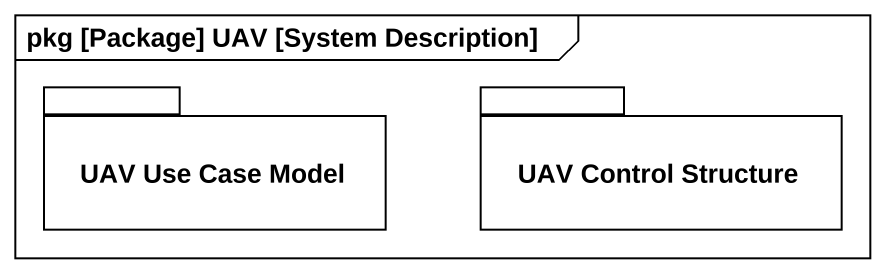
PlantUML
@startuml
mainframe pkg [Package] UAV [System Description]
package "UAV Use Case Model" as UAV_Use_Case_Model {
}
package "UAV Control Structure" as UAV_Control_Structure {
}
@enduml
